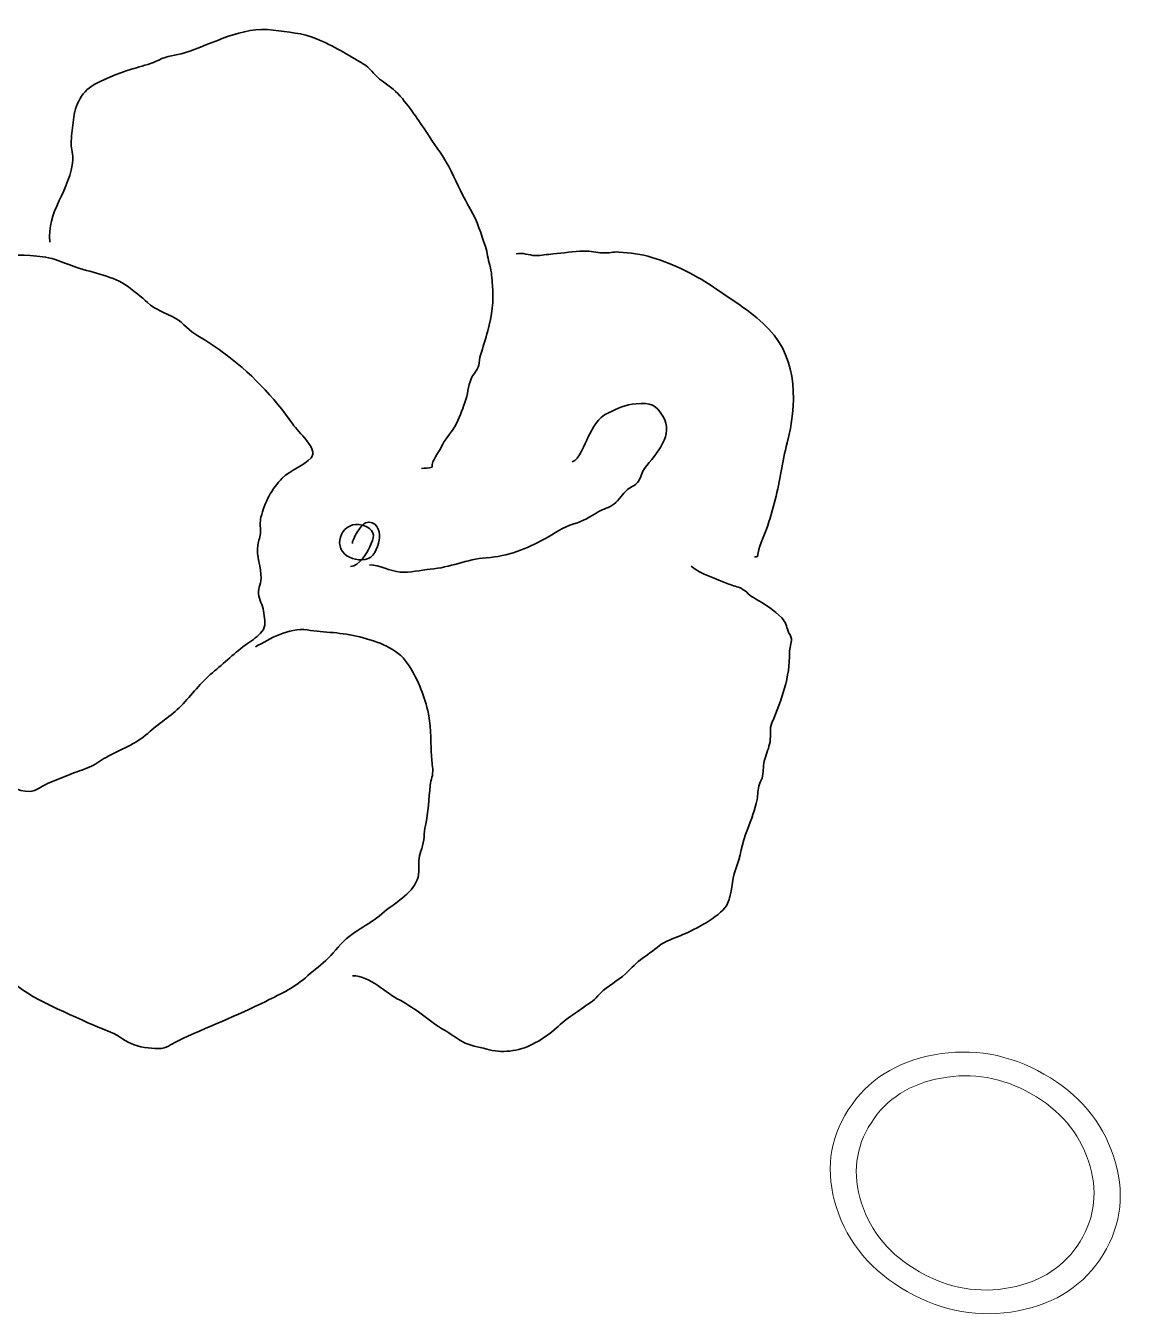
# Model space of a CAD drawing. Header units: millimetres. Extents: x 303.9 to 374.2, y -244.7 to -222.4.
# Drawn here: x 312.324 to 316.208, y -227.633 to -223.068 of the extents above; entities that cross this region are included whole.
import ezdxf

# ---------------------------------------------------------------- set-up
doc = ezdxf.new("R2010")
doc.units = ezdxf.units.MM
doc.header["$MEASUREMENT"] = 0
doc.layers.add('Bottom', color=7, linetype='Continuous', lineweight=0)

# ---------------------------------------------------------------- blocks, each defined once
blk = doc.blocks.new('Block_0')
at = {"layer": 'Bottom', "color": 18, "lineweight": 18, "true_color": 0x000000}
for points in [[(316.1302, -227.408), (316.0649, -227.5147), (315.9647, -227.5814), (315.8295, -227.6073), (315.6941, -227.6332), (315.5633, -227.6105), (315.4379, -227.5395), (315.3112, -227.4677), (315.2277, -227.3684), (315.1876, -227.2429), (315.1479, -227.117), (315.1619, -227.0019), (315.2295, -226.8973), (315.2972, -226.792), (315.3989, -226.7275), (315.5333, -226.7029), (315.668, -226.6778), (315.7969, -226.7007), (315.9208, -226.7709), (316.0436, -226.8407), (316.1251, -226.937), (316.1664, -227.0611), (316.2075, -227.1851), (316.1956, -227.3009), (316.1302, -227.408)], [(316.0482, -227.3627), (316.1021, -227.275), (316.112, -227.1804), (316.0782, -227.079), (316.0445, -226.9775), (315.9772, -226.8982), (315.8757, -226.8407), (315.7743, -226.7832), (315.6686, -226.7647), (315.5582, -226.7849), (315.448, -226.805), (315.3648, -226.8576), (315.3097, -226.9439), (315.2547, -227.0293), (315.2433, -227.1236), (315.2763, -227.2268), (315.3091, -227.3299), (315.3775, -227.4108), (315.4806, -227.4695), (315.5838, -227.5279), (315.6912, -227.5468), (315.802, -227.5253), (315.9126, -227.5042), (315.9947, -227.4497), (316.0482, -227.3627)]]:
    blk.add_open_spline(points, degree=3, knots=[0, 0, 0, 0, 1, 1, 1, 2, 2, 2, 3, 3, 3, 4, 4, 4, 5, 5, 5, 6, 6, 6, 7, 7, 7, 8, 8, 8, 8], dxfattribs=at)

msp = doc.modelspace()

# ---------------------------------------------------------------- linework, layer by layer
at = {"layer": 'Bottom', "color": 18, "lineweight": 35, "true_color": 0x000000}
for points, knots in [([(312.4084, -223.8329), (312.4043, -223.7753), (312.4171, -223.7389), (312.4423, -223.6853), (312.4631, -223.6409), (312.4869, -223.5896), (312.4903, -223.5422), (312.4917, -223.5235), (312.484, -223.5041), (312.4843, -223.4853), (312.4848, -223.4612), (312.4883, -223.4337), (312.4908, -223.4098), (312.4963, -223.3587), (312.5132, -223.3033), (312.5677, -223.2747), (312.6112, -223.2519), (312.668, -223.2289), (312.7149, -223.2162), (312.7408, -223.2092), (312.7698, -223.2005), (312.7934, -223.1891), (312.825, -223.1737), (312.8514, -223.174), (312.8847, -223.1636), (312.9847, -223.1325), (313.0862, -223.0682), (313.1981, -223.0835), (313.2501, -223.0905), (313.3015, -223.0932), (313.3507, -223.1135), (313.4115, -223.1385), (313.4617, -223.1716), (313.5163, -223.2028), (313.5396, -223.2161), (313.553, -223.2402), (313.5738, -223.2562), (313.6, -223.2763), (313.6257, -223.2918), (313.6469, -223.3166), (313.6858, -223.3622), (313.7165, -223.4091), (313.7486, -223.4581), (313.7754, -223.4991), (313.8051, -223.5366), (313.827, -223.5818), (313.849, -223.6273), (313.8695, -223.6734), (313.8952, -223.7166), (313.9189, -223.7564), (313.9329, -223.805), (313.9476, -223.8482), (313.9546, -223.8687), (313.9563, -223.8925), (313.963, -223.9138), (313.9704, -223.9367), (313.9702, -223.9611), (313.9723, -223.985), (313.9772, -224.0415), (313.9717, -224.0904), (313.9559, -224.1456), (313.9475, -224.1749), (313.9395, -224.2023), (313.93, -224.2314), (313.9263, -224.2428), (313.9269, -224.2552), (313.924, -224.2669), (313.9191, -224.2868), (313.9044, -224.2976), (313.897, -224.3153), (313.8862, -224.341), (313.8856, -224.3721), (313.8753, -224.3985), (313.8649, -224.425), (313.8547, -224.4576), (313.8396, -224.4829), (313.8241, -224.5088), (313.8045, -224.5282), (313.7918, -224.5562), (313.7813, -224.5795), (313.7576, -224.6015), (313.759, -224.6268), (313.7461, -224.6309), (313.7354, -224.6307), (313.7216, -224.6318)], [0, 0, 0, 0, 1, 1, 1, 2, 2, 2, 3, 3, 3, 4, 4, 4, 5, 5, 5, 6, 6, 6, 7, 7, 7, 8, 8, 8, 9, 9, 9, 10, 10, 10, 11, 11, 11, 12, 12, 12, 13, 13, 13, 14, 14, 14, 15, 15, 15, 16, 16, 16, 17, 17, 17, 18, 18, 18, 19, 19, 19, 20, 20, 20, 21, 21, 21, 22, 22, 22, 23, 23, 23, 24, 24, 24, 25, 25, 25, 26, 26, 26, 27, 27, 27, 28, 28, 28, 28]), ([(314.056, -223.8735), (314.0793, -223.8679), (314.1011, -223.8789), (314.1242, -223.8796), (314.144, -223.8803), (314.167, -223.8753), (314.1867, -223.8736), (314.2227, -223.8704), (314.2591, -223.8657), (314.2951, -223.8638), (314.3204, -223.8624), (314.3392, -223.8687), (314.3635, -223.8702), (314.3821, -223.8714), (314.4002, -223.8658), (314.4194, -223.8673), (314.4584, -223.8703), (314.4981, -223.8748), (314.5354, -223.8861), (314.6184, -223.9111), (314.6932, -223.9504), (314.7619, -223.9969), (314.8259, -224.0403), (314.8963, -224.0844), (314.9488, -224.1393), (315.0539, -224.2491), (315.0473, -224.4103), (315.0135, -224.5413), (314.996, -224.6094), (314.9891, -224.6741), (314.9711, -224.742), (314.9617, -224.7772), (314.9532, -224.8107), (314.9401, -224.8463), (314.9285, -224.8778), (314.9127, -224.9091), (314.9092, -224.9422), (314.9056, -224.9432), (314.9021, -224.9441), (314.8986, -224.9451)], [0, 0, 0, 0, 1, 1, 1, 2, 2, 2, 3, 3, 3, 4, 4, 4, 5, 5, 5, 6, 6, 6, 7, 7, 7, 8, 8, 8, 9, 9, 9, 10, 10, 10, 11, 11, 11, 12, 12, 12, 13, 13, 13, 13]), ([(312.0471, -223.9804), (312.0175, -224.0112), (312.0233, -224.0627), (312.0148, -224.0989), (312.0111, -224.1148), (311.9984, -224.1317), (311.9916, -224.147), (311.9811, -224.1708), (311.9752, -224.1956), (311.9645, -224.2193), (311.9573, -224.2353), (311.9557, -224.2512), (311.9493, -224.2667), (311.9402, -224.2887), (311.9172, -224.3116), (311.9055, -224.3332), (311.8842, -224.3724), (311.8595, -224.4202), (311.8209, -224.449), (311.7822, -224.4777), (311.7516, -224.5124), (311.7156, -224.5418), (311.6937, -224.5597), (311.6855, -224.5695), (311.6701, -224.5921), (311.6538, -224.616), (311.6266, -224.6331), (311.6114, -224.6576), (311.6003, -224.6755), (311.5986, -224.6967), (311.5877, -224.7147), (311.574, -224.7372), (311.5624, -224.7513), (311.5553, -224.7763), (311.5455, -224.8104), (311.5228, -224.8367), (311.5018, -224.8663), (311.4814, -224.8952), (311.4659, -224.9461), (311.4662, -224.9797), (311.4665, -225.0218), (311.4601, -225.0587), (311.4638, -225.1015), (311.4704, -225.1765), (311.5006, -225.2473), (311.5326, -225.3126), (311.5481, -225.3444), (311.5601, -225.3811), (311.5875, -225.407), (311.6153, -225.4333), (311.6632, -225.4544), (311.6996, -225.4695), (311.7365, -225.4848), (311.7872, -225.4878), (311.8273, -225.4982), (311.8835, -225.5129), (311.9227, -225.5268), (311.9715, -225.555), (312.0625, -225.6076), (312.1486, -225.6599), (312.2269, -225.7238), (312.2558, -225.7474), (312.2953, -225.7736), (312.3375, -225.7731), (312.3579, -225.7729), (312.3892, -225.7487), (312.4089, -225.7407), (312.4324, -225.7312), (312.4565, -225.7229), (312.4799, -225.7129), (312.5021, -225.7034), (312.5252, -225.6966), (312.5474, -225.6873), (312.5703, -225.6777), (312.5863, -225.6634), (312.6075, -225.6522), (312.6563, -225.6262), (312.7144, -225.6048), (312.7545, -225.5676), (312.7922, -225.5326), (312.8371, -225.5075), (312.8729, -225.4701), (312.9097, -225.4316), (312.9429, -225.3864), (312.983, -225.3534), (313.0249, -225.3191), (313.0628, -225.2814), (313.1076, -225.2499), (313.1248, -225.2377), (313.1458, -225.2241), (313.1583, -225.208), (313.1744, -225.1872), (313.168, -225.1682), (313.165, -225.1433), (313.1623, -225.1208), (313.1531, -225.1042), (313.1473, -225.0824), (313.1412, -225.0591), (313.154, -225.0435), (313.1549, -225.0197), (313.1563, -224.9815), (313.1375, -224.9403), (313.1432, -224.9025), (313.1458, -224.8855), (313.154, -224.8727), (313.1534, -224.8553), (313.1528, -224.8363), (313.1501, -224.8224), (313.1548, -224.8035), (313.1667, -224.7557), (313.1925, -224.7028), (313.23, -224.6654), (313.2574, -224.6381), (313.3076, -224.6222), (313.3319, -224.594), (313.3588, -224.5629), (313.2863, -224.5035), (313.2668, -224.475), (313.2025, -224.3811), (313.1143, -224.2891), (313.0171, -224.2192), (312.9888, -224.1989), (312.9627, -224.1805), (312.932, -224.1635), (312.9005, -224.1461), (312.8831, -224.1185), (312.8519, -224.1005), (312.8175, -224.0807), (312.7824, -224.0722), (312.7541, -224.0456), (312.7316, -224.0244), (312.708, -224.007), (312.6828, -223.9881), (312.6357, -223.9527), (312.5622, -223.941), (312.5042, -223.9215), (312.4786, -223.9128), (312.453, -223.9024), (312.4271, -223.8935), (312.3944, -223.8824), (312.3735, -223.8835), (312.339, -223.8796), (312.2843, -223.8733), (312.2315, -223.883), (312.1798, -223.8993), (312.1346, -223.9135), (312.0849, -223.9191), (312.0584, -223.9562)], [0, 0, 0, 0, 1, 1, 1, 2, 2, 2, 3, 3, 3, 4, 4, 4, 5, 5, 5, 6, 6, 6, 7, 7, 7, 8, 8, 8, 9, 9, 9, 10, 10, 10, 11, 11, 11, 12, 12, 12, 13, 13, 13, 14, 14, 14, 15, 15, 15, 16, 16, 16, 17, 17, 17, 18, 18, 18, 19, 19, 19, 20, 20, 20, 21, 21, 21, 22, 22, 22, 23, 23, 23, 24, 24, 24, 25, 25, 25, 26, 26, 26, 27, 27, 27, 28, 28, 28, 29, 29, 29, 30, 30, 30, 31, 31, 31, 32, 32, 32, 33, 33, 33, 34, 34, 34, 35, 35, 35, 36, 36, 36, 37, 37, 37, 38, 38, 38, 39, 39, 39, 40, 40, 40, 41, 41, 41, 42, 42, 42, 43, 43, 43, 44, 44, 44, 45, 45, 45, 46, 46, 46, 47, 47, 47, 48, 48, 48, 49, 49, 49, 49]), ([(313.5376, -224.972), (313.5738, -224.9721), (313.6102, -224.9945), (313.6469, -224.9977), (313.6797, -225.0006), (313.7198, -224.9908), (313.7528, -224.9878), (313.8229, -224.9816), (313.8812, -224.9524), (313.9505, -224.9474), (314.0291, -224.9417), (314.091, -224.9161), (314.1578, -224.8799), (314.1907, -224.8621), (314.223, -224.8379), (314.26, -224.8273), (314.2949, -224.8173), (314.3155, -224.803), (314.3456, -224.7853), (314.3644, -224.7743), (314.384, -224.7714), (314.4013, -224.7579), (314.4201, -224.7432), (314.4312, -224.7209), (314.4499, -224.7062), (314.4615, -224.697), (314.4759, -224.6923), (314.4852, -224.6811), (314.4967, -224.6673), (314.4982, -224.647), (314.5096, -224.6321), (314.5521, -224.5764), (314.6159, -224.5129), (314.5743, -224.4471), (314.5484, -224.4061), (314.5332, -224.3988), (314.4798, -224.4034), (314.4419, -224.4066), (314.4159, -224.4182), (314.3827, -224.4347), (314.3423, -224.4548), (314.3277, -224.4856), (314.3099, -224.5226), (314.3002, -224.5427), (314.2776, -224.6022), (314.2542, -224.6082)], [0, 0, 0, 0, 1, 1, 1, 2, 2, 2, 3, 3, 3, 4, 4, 4, 5, 5, 5, 6, 6, 6, 7, 7, 7, 8, 8, 8, 9, 9, 9, 10, 10, 10, 11, 11, 11, 12, 12, 12, 13, 13, 13, 14, 14, 14, 15, 15, 15, 15]), ([(313.4775, -224.8963), (313.4764, -224.883), (313.5089, -224.8288), (313.5239, -224.8237), (313.5612, -224.811), (313.5764, -224.8524), (313.5736, -224.8757), (313.5707, -224.8994), (313.5589, -224.9408), (313.5334, -224.95), (313.5054, -224.9602), (313.4692, -224.9514), (313.4505, -224.9339), (313.4032, -224.8896), (313.4566, -224.8025), (313.5259, -224.8366), (313.563, -224.8548), (313.5536, -224.8773), (313.5388, -224.9087), (313.5286, -224.9306), (313.5027, -224.9757), (313.4713, -224.9778)], [0, 0, 0, 0, 1, 1, 1, 2, 2, 2, 3, 3, 3, 4, 4, 4, 5, 5, 5, 6, 6, 6, 7, 7, 7, 7]), ([(314.6741, -224.9764), (314.7104, -225.0078), (314.7627, -225.0206), (314.8072, -225.0399), (314.8207, -225.0457), (314.8403, -225.0495), (314.8519, -225.056), (314.8701, -225.0662), (314.8823, -225.0819), (314.9012, -225.0921), (314.9343, -225.1102), (314.9687, -225.1333), (314.9942, -225.1592), (315.0099, -225.175), (315.0102, -225.1874), (315.0166, -225.2067), (315.0203, -225.2179), (315.0279, -225.2214), (315.0286, -225.234), (315.0295, -225.2477), (315.0209, -225.2666), (315.0214, -225.2821), (315.0245, -225.368), (314.9934, -225.4484), (314.9597, -225.5299), (314.9498, -225.554), (314.957, -225.5727), (314.9529, -225.5974), (314.9494, -225.6177), (314.9402, -225.639), (314.9345, -225.6588), (314.9289, -225.6784), (314.9301, -225.6991), (314.9267, -225.7182), (314.9248, -225.7293), (314.919, -225.737), (314.9156, -225.7474), (314.9093, -225.7666), (314.911, -225.7827), (314.9073, -225.8013), (314.9, -225.8387), (314.8875, -225.8708), (314.8729, -225.9073), (314.8538, -225.9546), (314.8489, -226.0037), (314.8315, -226.0497), (314.8172, -226.0875), (314.8194, -226.131), (314.8032, -226.1685), (314.7853, -226.2096), (314.6973, -226.2544), (314.6544, -226.2745), (314.631, -226.2855), (314.6023, -226.2937), (314.58, -226.3061), (314.5562, -226.3193), (314.5351, -226.3405), (314.5115, -226.3555), (314.488, -226.3706), (314.4714, -226.3892), (314.4523, -226.4079), (314.426, -226.4336), (314.3916, -226.4523), (314.364, -226.4761), (314.344, -226.4935), (314.334, -226.5096), (314.3104, -226.5242), (314.2889, -226.5375), (314.2704, -226.5533), (314.2491, -226.5669), (314.226, -226.5816), (314.2111, -226.5981), (314.1904, -226.6151), (314.1653, -226.6358), (314.1434, -226.6503), (314.1137, -226.6658), (314.0667, -226.6905), (314.0026, -226.6989), (313.9522, -226.6829), (313.9211, -226.6731), (313.8942, -226.6723), (313.8658, -226.6559), (313.8432, -226.643), (313.8253, -226.6288), (313.8025, -226.6157), (313.7471, -226.5837), (313.7034, -226.5394), (313.6459, -226.5105), (313.594, -226.4845), (313.5437, -226.4247), (313.4779, -226.4237)], [0, 0, 0, 0, 1, 1, 1, 2, 2, 2, 3, 3, 3, 4, 4, 4, 5, 5, 5, 6, 6, 6, 7, 7, 7, 8, 8, 8, 9, 9, 9, 10, 10, 10, 11, 11, 11, 12, 12, 12, 13, 13, 13, 14, 14, 14, 15, 15, 15, 16, 16, 16, 17, 17, 17, 18, 18, 18, 19, 19, 19, 20, 20, 20, 21, 21, 21, 22, 22, 22, 23, 23, 23, 24, 24, 24, 25, 25, 25, 26, 26, 26, 27, 27, 27, 28, 28, 28, 29, 29, 29, 30, 30, 30, 30]), ([(312.0932, -225.7237), (312.0966, -225.7675), (312.1206, -225.8044), (312.1146, -225.8491), (312.1092, -225.8895), (312.1087, -225.9347), (312.0889, -225.9728), (312.0549, -226.0381), (312.0156, -226.1106), (311.9626, -226.1656), (311.9812, -226.1898), (312.0258, -226.2049), (312.0507, -226.225), (312.0725, -226.2426), (312.0892, -226.2607), (312.1151, -226.2746), (312.1647, -226.3011), (312.1963, -226.3517), (312.2286, -226.3945), (312.3037, -226.4939), (312.43, -226.5355), (312.5435, -226.5896), (312.5666, -226.6006), (312.5878, -226.609), (312.6121, -226.6177), (312.6442, -226.6293), (312.6668, -226.6504), (312.6966, -226.6636), (312.724, -226.6757), (312.7617, -226.6813), (312.792, -226.6809), (312.8237, -226.6805), (312.8329, -226.6668), (312.8593, -226.6545), (312.9635, -226.6056), (313.0697, -226.565), (313.1713, -226.5143), (313.2281, -226.4859), (313.2752, -226.4647), (313.3204, -226.4231), (313.3442, -226.4012), (313.37, -226.3851), (313.3923, -226.3618), (313.4159, -226.3371), (313.4387, -226.307), (313.4658, -226.2853), (313.4903, -226.2657), (313.5187, -226.2498), (313.5453, -226.2326), (313.57, -226.2167), (313.5924, -226.1945), (313.6166, -226.1773), (313.6667, -226.1417), (313.7168, -226.1039), (313.7123, -226.0441), (313.7103, -226.0169), (313.7139, -226.0001), (313.7228, -225.9744), (313.7321, -225.9476), (313.7301, -225.9193), (313.7358, -225.8925), (313.7457, -225.8463), (313.7478, -225.7977), (313.7524, -225.7516), (313.7546, -225.7287), (313.7637, -225.717), (313.7613, -225.693), (313.7593, -225.6739), (313.7575, -225.6547), (313.7563, -225.6355), (313.7534, -225.5876), (313.7559, -225.5347), (313.7439, -225.4868), (313.7289, -225.4272), (313.7069, -225.3715), (313.6716, -225.319), (313.6366, -225.2668), (313.5672, -225.2432), (313.5035, -225.2267), (313.4415, -225.2105), (313.3797, -225.2112), (313.3179, -225.2022), (313.2527, -225.1926), (313.1862, -225.2338), (313.1353, -225.2619)], [0, 0, 0, 0, 1, 1, 1, 2, 2, 2, 3, 3, 3, 4, 4, 4, 5, 5, 5, 6, 6, 6, 7, 7, 7, 8, 8, 8, 9, 9, 9, 10, 10, 10, 11, 11, 11, 12, 12, 12, 13, 13, 13, 14, 14, 14, 15, 15, 15, 16, 16, 16, 17, 17, 17, 18, 18, 18, 19, 19, 19, 20, 20, 20, 21, 21, 21, 22, 22, 22, 23, 23, 23, 24, 24, 24, 25, 25, 25, 26, 26, 26, 27, 27, 27, 28, 28, 28, 28])]:
    msp.add_open_spline(points, degree=3, knots=knots, dxfattribs=at)

# ---------------------------------------------------------------- block references
at = {"layer": 'Bottom'}
msp.add_blockref('Block_0', (0, 0), dxfattribs=at)

doc.saveas('drawing.dxf')
